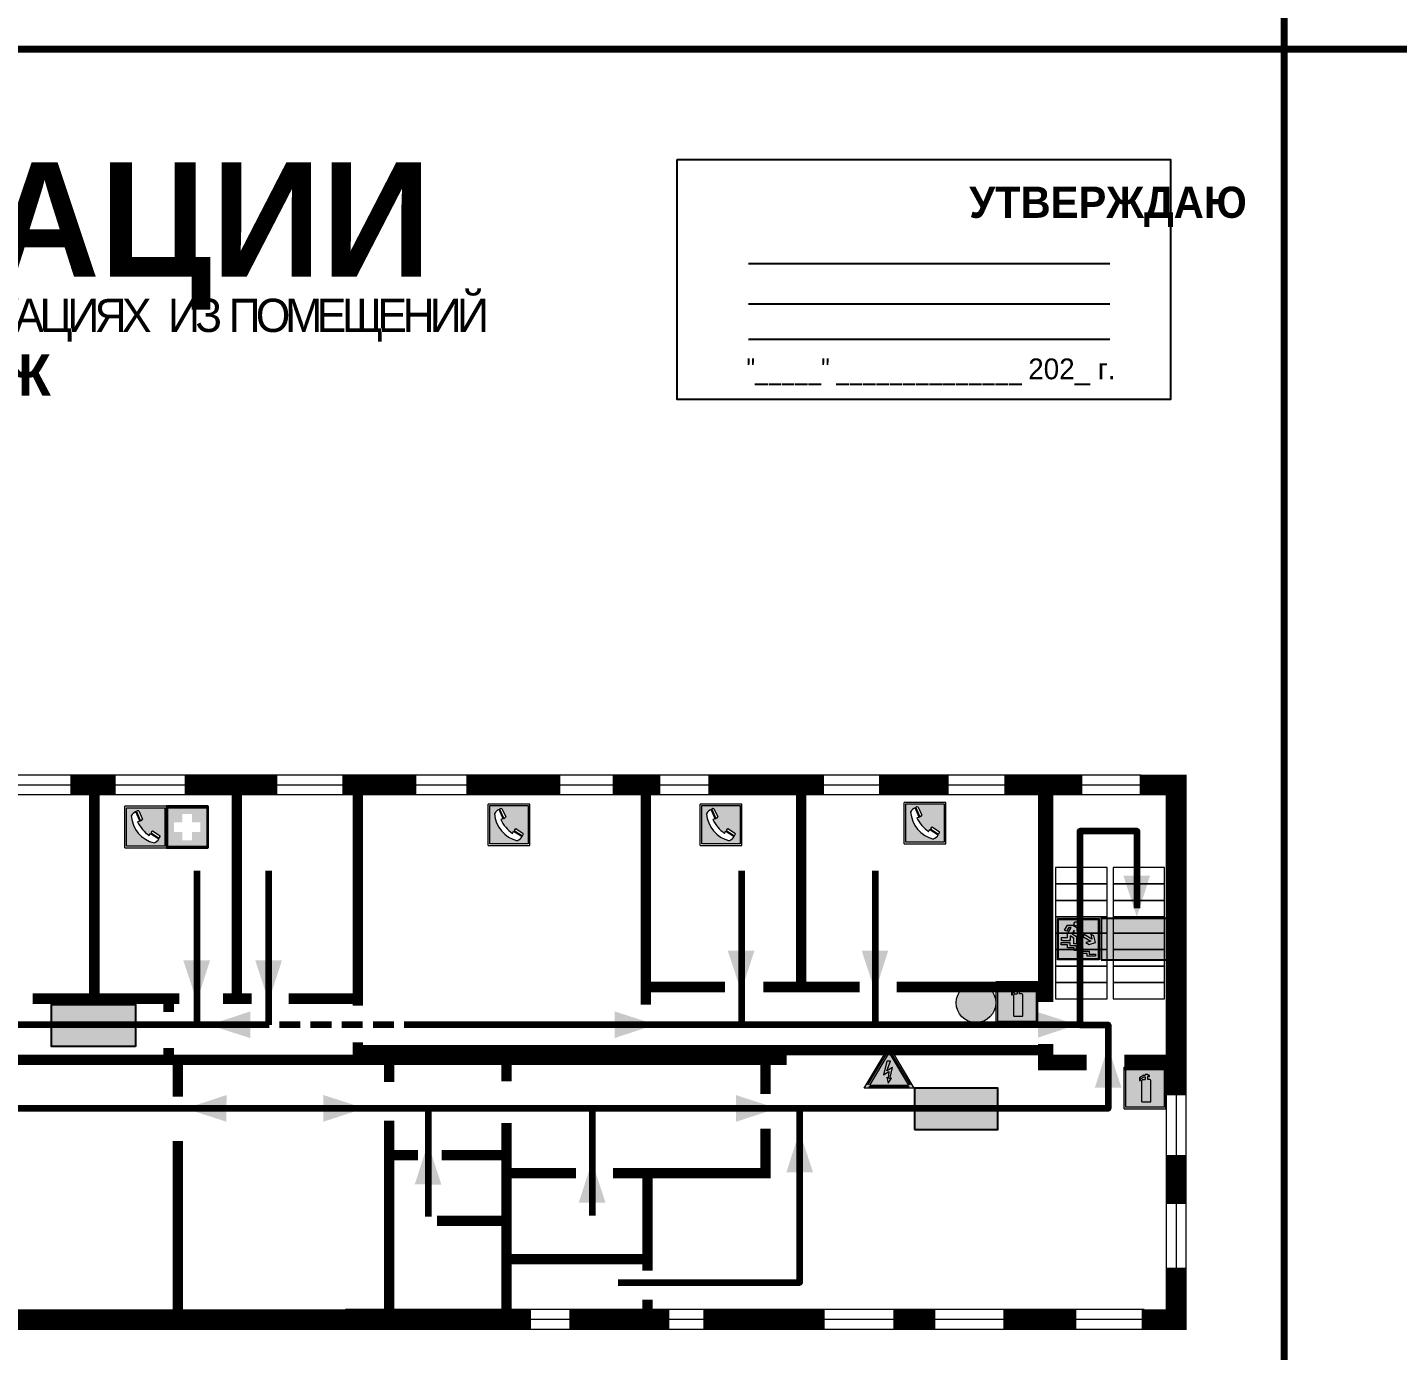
# Model space of a CAD drawing. Header units: millimetres. Extents: x 13114 to 67229, y 22859 to 38520.
# Drawn here: x 33146.6 to 33410.3, y 25607.5 to 25862 of the extents above; entities that cross this region are included whole.
import ezdxf

# ---------------------------------------------------------------- set-up
doc = ezdxf.new("R2010")
doc.units = ezdxf.units.MM
doc.linetypes.add('{ Wide Dash }', pattern=[12, 4, -2, 4, -2])
doc.layers.add('План_Штампы', color=7, linetype='Continuous')
doc.styles.add('обычный', font='arial.ttf')

# ---------------------------------------------------------------- blocks, each defined once
blk = doc.blocks.new('A$C7B8C2D5B')
at = {"lineweight": 0}
h = blk.add_hatch(color=5, dxfattribs=at)
h.dxf.hatch_style = 1
h.paths.add_polyline_path([(1.4, -3.02, 1), (-2.11, -3.02, 1)])
at = {"color": 5, "lineweight": 0}
blk.add_circle((-0.36, -3.02), 1.75, dxfattribs=at)
blk = doc.blocks.new('A$C456E1F9C')
at = {"lineweight": 5}
h = blk.add_hatch(color=242, dxfattribs=at)
h.paths.add_polyline_path([(0.51, -1.47), (0.51, -13.26), (12.29, -13.26), (12.29, -1.47)])
h.paths.add_polyline_path([(5.42, -4.95, -0.254479), (4.78, -5.4), (3.52, -2.53, -0.209735), (4.23, -2.4)], flags=16)
h.paths.add_polyline_path([(8.53, -8.6), (10.87, -10.17), (10.54, -10.76), (8.03, -9.13, -0.192251)], flags=16)
h.paths.add_polyline_path([(4.61, -5.49, 0.005518), (3.87, -5.72, 0.128647), (7.49, -10.01, 0.00809), (7.83, -9.33), (10.47, -10.97, -0.16736), (8.99, -12.25, -0.327862), (1.95, -3.95, -0.166952), (3.36, -2.62)], flags=16)
at = {"color": 242, "lineweight": 5}
for p, q in [((0, -13.77), (0, -0.97)), ((12.8, -0.97), (0, -0.97)), ((4.61, -5.49), (3.36, -2.62)), ((3.52, -2.53), (4.78, -5.4)), ((4.23, -2.4), (5.42, -4.95)), ((12.8, -13.77), (12.8, -0.97)), ((7.83, -9.33), (10.47, -10.97)), ((8.03, -9.13), (10.54, -10.76)), ((10.81, -10.12), (8.53, -8.6)), ((10.54, -10.76), (10.8, -10.3)), ((10.8, -10.3), (10.81, -10.12)), ((0, -13.77), (12.8, -13.77))]:
    blk.add_line(p, q, dxfattribs=at)
blk.add_lwpolyline([(0.51, -1.47), (12.29, -1.47), (12.29, -13.26), (0.51, -13.26)], close=True, dxfattribs=at)
for centre, radius, start, end in [((4.59, -5.34), 2.99, 114.2845, 152.1974), ((11.12, -3.31), 9.19, 183.9915, 256.6009), ((4.02, -3.27), 0.891, 76.3284, 123.7092), ((14.98, -39.1), 35.17, 107.1487, 108.4135), ((13.86, -0.94), 11.08, 205.5536, 234.8762), ((4.68, -4.59), 0.824, 276.9621, 334.0723), ((-13.31, 0.8), 23.44, 332.5487, 334.4027), ((8.94, -9.5), 0.989, 114.4092, 157.9388), ((7.87, -9.46), 3, 291.9291, 329.9329)]:
    blk.add_arc(centre, radius, start, end, dxfattribs=at)
blk = doc.blocks.new('A$C18900ED3')
h = blk.add_hatch(color=126)
h.paths.add_polyline_path([(-0.18, -0.18), (-7.02, -0.18), (-7.02, -7.02), (-0.18, -7.02)])
h.paths.add_polyline_path([(-5.89, -4.46), (-5.89, -2.77), (-4.46, -2.77), (-4.46, -1.31), (-2.77, -1.31), (-2.77, -2.77), (-1.33, -2.77), (-1.33, -4.46), (-2.77, -4.46), (-2.77, -5.89), (-4.46, -5.89), (-4.46, -4.46)], flags=16)
at = {"color": 126}
for p, q in [((-7.2, 0), (-7.2, -7.2)), ((0, 0), (-7.2, 0)), ((0, -7.2), (0, 0)), ((-7.02, -7.02), (-7.02, -0.18)), ((-7.02, -0.18), (-0.18, -0.18)), ((-0.18, -0.18), (-0.18, -7.02)), ((-0.18, -7.02), (-7.02, -7.02)), ((-7.2, -7.2), (0, -7.2))]:
    blk.add_line(p, q, dxfattribs=at)
blk = doc.blocks.new('вниз')
at = {"lineweight": 0, "true_color": 0xffffff}
h = blk.add_hatch(color=7, dxfattribs=at)
h.dxf.hatch_style = 1
h.paths.add_polyline_path([(40994.51, -4472.22), (40986.51, -4472.22), (40986.51, -4480.22), (40994.51, -4480.22)])
h.paths.add_polyline_path([(40994.31, -4472.42), (40994.31, -4480.01), (40986.71, -4480.01), (40986.71, -4472.42)], flags=16)
h.paths.add_polyline_path([(40988.43, -4473.53), (40989.43, -4473.53), (40990.19, -4473.96), (40990.19, -4474.6), (40991, -4474.6), (40991, -4475.06), (40989.73, -4475.06), (40989.73, -4474.46), (40989.3, -4475.18), (40990.17, -4475.7), (40990.17, -4477.11), (40989.63, -4477.11), (40989.63, -4476.01), (40988.94, -4475.59), (40988.94, -4476.46), (40988.94, -4476.46), (40987.47, -4476.46), (40987.26, -4476.46), (40987.26, -4475.92), (40988.4, -4475.92), (40988.4, -4475.2), (40989.1, -4473.99), (40988.66, -4473.99), (40988.24, -4474.7), (40987.86, -4474.47), (40988.41, -4473.56)], flags=0)
h.paths.add_polyline_path([(40990.55, -4473.29, -1), (40989.69, -4473.29, -1)], flags=0)
h.paths.add_polyline_path([(40988.85, -4476.89), (40988.85, -4477.43), (40990.1, -4477.43), (40990.1, -4477.99), (40991.34, -4477.99), (40991.34, -4478.54), (40992.59, -4478.54), (40992.59, -4479.09), (40993.83, -4479.09), (40993.83, -4479.52), (40992.17, -4479.52), (40992.17, -4478.97), (40990.91, -4478.97), (40990.91, -4478.41), (40989.68, -4478.41), (40989.68, -4477.86), (40988.43, -4477.86), (40988.43, -4477.31), (40987.6, -4477.31), (40987.18, -4477.31), (40987.18, -4476.89)], flags=0)
h.paths.add_polyline_path([(40991.61, -4475.33), (40993.12, -4476.2), (40992.9, -4475.27), (40993.48, -4475.6), (40993.83, -4476.88), (40992.56, -4477.22), (40991.97, -4476.88), (40992.9, -4476.61), (40991.38, -4475.74), (40991.58, -4475.39)], flags=0)
h.paths.add_polyline_path([(40990.19, -4473.96), (40989.43, -4473.53), (40988.43, -4473.53), (40988.41, -4473.56), (40987.86, -4474.47), (40988.24, -4474.7), (40988.66, -4473.99), (40989.1, -4473.99), (40988.4, -4475.2), (40988.4, -4475.92), (40987.26, -4475.92), (40987.26, -4476.46), (40987.47, -4476.46), (40988.94, -4476.46), (40988.94, -4476.27), (40988.94, -4475.59), (40989.63, -4476.01), (40989.63, -4477.11), (40990.17, -4477.11), (40990.17, -4475.7), (40989.3, -4475.18), (40989.73, -4474.46), (40989.73, -4475.06), (40991, -4475.06), (40991, -4474.6), (40990.19, -4474.6)], flags=0)
h.paths.add_polyline_path([(40990.55, -4473.29, 1), (40989.69, -4473.29, 1)], flags=0)
h.paths.add_polyline_path([(40991.61, -4475.33), (40991.58, -4475.39), (40991.38, -4475.74), (40992.9, -4476.61), (40991.97, -4476.88), (40992.56, -4477.22), (40993.83, -4476.88), (40993.48, -4475.6), (40992.9, -4475.27), (40993.12, -4476.2)], flags=0)
h.paths.add_polyline_path([(40990.1, -4477.43), (40988.85, -4477.43), (40988.85, -4476.89), (40987.18, -4476.89), (40987.18, -4477.31), (40987.6, -4477.31), (40988.43, -4477.31), (40988.43, -4477.86), (40989.68, -4477.86), (40989.68, -4478.41), (40990.91, -4478.41), (40990.91, -4478.97), (40992.17, -4478.97), (40992.17, -4479.52), (40993.83, -4479.52), (40993.83, -4479.09), (40992.59, -4479.09), (40992.59, -4478.54), (40991.34, -4478.54), (40991.34, -4477.99), (40990.1, -4477.99)], flags=0)
at = {"lineweight": 0}
h = blk.add_hatch(color=126, dxfattribs=at)
h.dxf.hatch_style = 1
h.paths.add_polyline_path([(40994.31, -4472.42), (40986.71, -4472.42), (40986.71, -4480.01), (40994.31, -4480.01)])
h.paths.add_polyline_path([(40988.43, -4473.53), (40989.43, -4473.53), (40990.19, -4473.96), (40990.19, -4474.6), (40991, -4474.6), (40991, -4475.06), (40989.73, -4475.06), (40989.73, -4474.46), (40989.3, -4475.18), (40990.17, -4475.7), (40990.17, -4477.11), (40989.63, -4477.11), (40989.63, -4476.01), (40988.94, -4475.59), (40988.94, -4476.46), (40988.94, -4476.46), (40987.47, -4476.46), (40987.26, -4476.46), (40987.26, -4475.92), (40988.4, -4475.92), (40988.4, -4475.2), (40989.1, -4473.99), (40988.66, -4473.99), (40988.24, -4474.7), (40987.86, -4474.47), (40988.41, -4473.56)], flags=16)
h.paths.add_polyline_path([(40990.55, -4473.29, -1), (40989.69, -4473.29, -1)], flags=16)
h.paths.add_polyline_path([(40988.85, -4476.89), (40988.85, -4477.43), (40990.1, -4477.43), (40990.1, -4477.99), (40991.34, -4477.99), (40991.34, -4478.54), (40992.59, -4478.54), (40992.59, -4479.09), (40993.83, -4479.09), (40993.83, -4479.52), (40992.17, -4479.52), (40992.17, -4478.97), (40990.91, -4478.97), (40990.91, -4478.41), (40989.68, -4478.41), (40989.68, -4477.86), (40988.43, -4477.86), (40988.43, -4477.31), (40987.6, -4477.31), (40987.18, -4477.31), (40987.18, -4476.89)], flags=16)
h.paths.add_polyline_path([(40991.61, -4475.33), (40993.12, -4476.2), (40992.9, -4475.27), (40993.48, -4475.6), (40993.83, -4476.88), (40992.56, -4477.22), (40991.97, -4476.88), (40992.9, -4476.61), (40991.38, -4475.74), (40991.58, -4475.39)], flags=16)
at = {"lineweight": 0, "true_color": 0xffffff}
h = blk.add_hatch(color=7, dxfattribs=at)
h.dxf.hatch_style = 1
h.paths.add_polyline_path([(40989.73, -4474.46), (40989.73, -4475.06), (40991, -4475.06), (40991, -4474.6), (40990.19, -4474.6), (40990.19, -4473.96), (40989.43, -4473.53), (40988.43, -4473.53), (40988.41, -4473.56), (40987.86, -4474.47), (40988.24, -4474.7), (40988.66, -4473.99), (40989.1, -4473.99), (40988.4, -4475.2), (40988.4, -4475.92), (40987.26, -4475.92), (40987.26, -4476.46), (40987.47, -4476.46), (40988.94, -4476.46), (40988.94, -4475.59), (40989.63, -4476.01), (40989.63, -4477.11), (40990.17, -4477.11), (40990.17, -4475.7), (40989.3, -4475.18)])
h.paths.add_polyline_path([(40989.69, -4473.29, 1), (40990.55, -4473.29, 1)])
h.paths.add_polyline_path([(40991.61, -4475.33), (40991.58, -4475.39), (40991.38, -4475.74), (40992.9, -4476.61), (40991.97, -4476.88), (40992.56, -4477.22), (40993.83, -4476.88), (40993.48, -4475.6), (40992.9, -4475.27), (40993.12, -4476.2)])
h.paths.add_polyline_path([(40990.1, -4477.43), (40988.85, -4477.43), (40988.85, -4476.89), (40987.18, -4476.89), (40987.18, -4477.31), (40987.6, -4477.31), (40988.43, -4477.31), (40988.43, -4477.86), (40989.68, -4477.86), (40989.68, -4478.41), (40990.91, -4478.41), (40990.91, -4478.97), (40992.17, -4478.97), (40992.17, -4479.52), (40993.83, -4479.52), (40993.83, -4479.09), (40992.59, -4479.09), (40992.59, -4478.54), (40991.34, -4478.54), (40991.34, -4477.99), (40990.1, -4477.99)])
at = {"color": 126, "lineweight": 0}
for points in [[(40986.51, -4472.22), (40994.51, -4472.22), (40994.51, -4480.22), (40986.51, -4480.22)], [(40986.71, -4472.42), (40994.31, -4472.42), (40994.31, -4480.01), (40986.71, -4480.01)]]:
    blk.add_lwpolyline(points, close=True, dxfattribs=at)
for points in [[(40987.47, -4476.46), (40987.26, -4476.46), (40987.26, -4475.92), (40988.4, -4475.92), (40988.4, -4475.2), (40989.1, -4473.99), (40988.66, -4473.99), (40988.24, -4474.7), (40987.86, -4474.47), (40988.41, -4473.56), (40988.43, -4473.53), (40989.43, -4473.53), (40990.19, -4473.96), (40990.19, -4474.6), (40991, -4474.6), (40991, -4475.06), (40989.73, -4475.06), (40989.73, -4474.46), (40989.3, -4475.18), (40990.17, -4475.7), (40990.17, -4477.11), (40989.63, -4477.11), (40989.63, -4476.01), (40988.94, -4475.59), (40988.94, -4476.46)], [(40987.6, -4477.31), (40987.18, -4477.31), (40987.18, -4476.89), (40988.85, -4476.89), (40988.85, -4477.43), (40990.1, -4477.43), (40990.1, -4477.99), (40991.34, -4477.99), (40991.34, -4478.54), (40992.59, -4478.54), (40992.59, -4479.09), (40993.83, -4479.09), (40993.83, -4479.52), (40992.17, -4479.52), (40992.17, -4478.97), (40990.91, -4478.97), (40990.91, -4478.41), (40989.68, -4478.41), (40989.68, -4477.86), (40988.43, -4477.86), (40988.43, -4477.31), (40987.6, -4477.31)], [(40987.47, -4476.46), (40988.94, -4476.46), (40988.94, -4476.27)], [(40991.58, -4475.39), (40991.38, -4475.74), (40992.9, -4476.61), (40991.97, -4476.88), (40992.56, -4477.22), (40993.83, -4476.88), (40993.48, -4475.6), (40992.9, -4475.27), (40993.12, -4476.2), (40991.61, -4475.33), (40991.58, -4475.39)]]:
    blk.add_lwpolyline(points, dxfattribs=at)
blk.add_circle((40990.12, -4473.29), 0.432, dxfattribs=at)
blk = doc.blocks.new('A$C7B4425F7')
at = {"true_color": 0xffffff}
blk.add_hatch(color=7, dxfattribs=at).paths.add_polyline_path([(0, 0), (-16, 0), (-16, -8), (0, -8)])
h = blk.add_hatch(color=126)
h.paths.add_polyline_path([(-0.2, -0.2), (-15.8, -0.2), (-15.8, -7.8), (-0.2, -7.8)])
h.paths.add_polyline_path([(-11.76, -2.03), (-11.76, -3.66), (-11.17, -3.66, -0.568275), (-11.17, -6.18), (-12.58, -6.18), (-12.58, -2.03)], flags=16)
h.paths.add_polyline_path([(-13.33, -4.12, -0.495768), (-13.59, -6.18), (-15.03, -6.18), (-15.03, -2.03), (-13.59, -2.03, -0.487973)], flags=16)
h.paths.add_polyline_path([(-10.25, -2.03), (-9.48, -2.03), (-9.48, -6.18), (-10.25, -6.18)], flags=16)
h.paths.add_polyline_path([(-13.84, -3.69), (-14.24, -3.69), (-14.24, -3.03), (-13.9, -3.03, -0.692621)], flags=0)
h.paths.add_polyline_path([(-9.15, -2.03), (-8.4, -2.03), (-8.04, -3.07), (-7.68, -2.03), (-6.93, -2.03), (-7.64, -4.1), (-6.93, -6.18), (-7.68, -6.18), (-8.04, -5.14), (-8.4, -6.18), (-9.15, -6.18), (-8.44, -4.1)], flags=16)
h.paths.add_polyline_path([(-11.76, -4.46), (-11.42, -4.46, -0.692621), (-11.36, -5.12), (-11.76, -5.12)], flags=0)
h.paths.add_polyline_path([(-13.9, -5.2), (-14.24, -5.2), (-14.24, -4.55), (-13.84, -4.55, -0.708038)], flags=0)
edge = h.paths.add_edge_path(flags=16)
edge.add_ellipse((-5.51, -4.08), major_axis=(0, 2.05), ratio=0.586184, start_angle=0, end_angle=360)
edge = h.paths.add_edge_path(flags=0)
edge.add_ellipse((-5.51, -4.08), major_axis=(0, 1.14), ratio=0.454828, start_angle=0, end_angle=360)
h.paths.add_polyline_path([(-4.13, -4.96, 0.377264), (-3.48, -4.52, 0.0555), (-3.16, -2.03), (-1.66, -2.03), (-1.66, -4.96), (-0.96, -4.96), (-0.96, -7.01), (-1.75, -7.01), (-1.75, -6.18), (-3.3, -6.18), (-3.3, -7.02), (-4.13, -7.02)], flags=16)
h.paths.add_polyline_path([(-2.73, -2.91), (-2.28, -2.91), (-2.28, -4.96), (-3.05, -4.96, 0.079136)], flags=0)
at = {"color": 126}
blk.add_lwpolyline([(-16, -8), (0, -8), (0, 0), (-16, 0)], close=True, dxfattribs=at)
blk = doc.blocks.new('A$C32E8229D')
at = {"true_color": 0xffffff}
blk.add_hatch(color=7, dxfattribs=at).paths.add_polyline_path([(0, 0), (0, -8), (16, -8), (16, 0)])
h = blk.add_hatch(color=126)
h.paths.add_polyline_path([(0.2, -0.2), (15.8, -0.2), (15.8, -7.8), (0.2, -7.8)])
h.paths.add_polyline_path([(13.49, -2.05), (12.08, -2.05), (11.37, -2.63, 0.162397), (11.29, -2.84), (11.29, -3.63), (10.35, -3.63), (10.35, -4.05), (11.68, -4.05), (11.68, -3.48), (12.26, -4.28), (11.29, -5.1), (11.29, -6.78), (11.85, -6.78), (11.85, -5.44), (12.8, -4.64), (12.8, -5.94), (14.46, -5.94), (14.46, -5.39), (13.45, -5.39), (13.45, -3.97), (12.46, -2.59), (13.15, -2.59), (13.69, -3.34), (14.18, -3)], flags=16)
h.paths.add_polyline_path([(10.74, -1.82, 1), (11.8, -1.82, 1)], flags=16)
h.paths.add_polyline_path([(9.39, -3.59), (5.99, -3.59), (6.56, -3.03), (5.91, -3.03), (5.1, -3.83), (5.91, -4.64), (6.56, -4.64), (5.99, -4.09), (9.39, -4.09)], flags=16)
h.paths.add_polyline_path([(4.29, -1.08), (1.72, -1.08), (1.72, -6.6), (4.29, -6.6)], flags=16)
at = {"color": 126}
blk.add_lwpolyline([(16, -8), (0, -8), (0, 0), (16, 0)], close=True, dxfattribs=at)
blk = doc.blocks.new('A$C3E6D3DDE')
at = {"lineweight": 5}
h = blk.add_hatch(color=40, dxfattribs=at)
h.paths.add_polyline_path([(24.1, 1.45), (16.46, -11.35), (31.74, -11.35)])
h.paths.add_polyline_path([(24.09, -0.46), (30.03, -10.41), (18.14, -10.41)], flags=16)
h.paths.add_polyline_path([(24.54, -3.08), (23.41, -6.02), (25.13, -5.01), (24.33, -8.5), (24.82, -8.27), (23.79, -9.86), (23.4, -8.04), (23.8, -8.43), (24.04, -6.29), (22.39, -7.25), (23.44, -3.08)], flags=0)
h = blk.add_hatch(color=256, dxfattribs=at)
h.paths.add_polyline_path([(24.37, 0.03, 0.567511), (23.82, 0.03), (17.59, -10.4, 0.582454), (17.86, -10.88), (30.32, -10.88, 0.582149), (30.6, -10.4)])
h.paths.add_polyline_path([(24.09, -0.46), (18.14, -10.41), (30.03, -10.41)], flags=16)
h.paths.add_polyline_path([(24.54, -3.08), (23.41, -6.02), (25.13, -5.01), (24.33, -8.5), (24.82, -8.27), (23.79, -9.86), (23.4, -8.04), (23.8, -8.43), (24.04, -6.29), (22.39, -7.25), (23.44, -3.08)], flags=0)
h = blk.add_hatch(color=40, dxfattribs=at)
h.paths.add_polyline_path([(24.09, -0.46), (18.14, -10.41), (30.03, -10.41)])
h.paths.add_polyline_path([(24.82, -8.27), (23.79, -9.86), (23.4, -8.04), (23.8, -8.43), (24.04, -6.29), (22.39, -7.25), (23.44, -3.08), (24.54, -3.08), (23.41, -6.02), (25.13, -5.01), (24.33, -8.5)], flags=16)
at = {"color": 40, "lineweight": 5}
for p, q in [((16.46, -11.35), (24.1, 1.45)), ((24.1, 1.45), (31.74, -11.35))]:
    blk.add_line(p, q, dxfattribs=at)
at = {"lineweight": 5}
for p, q in [((17.59, -10.4), (23.82, 0.03)), ((24.37, 0.03), (30.6, -10.4)), ((18.14, -10.41), (24.09, -0.46)), ((23.44, -3.08), (22.39, -7.25)), ((23.41, -6.02), (24.54, -3.08)), ((24.54, -3.08), (23.44, -3.08)), ((24.09, -0.46), (30.03, -10.41)), ((22.39, -7.25), (24.04, -6.29)), ((23.8, -8.43), (23.4, -8.04)), ((23.4, -8.04), (23.79, -9.86)), ((25.13, -5.01), (23.41, -6.02)), ((23.79, -9.86), (24.82, -8.27)), ((24.04, -6.29), (23.8, -8.43)), ((24.33, -8.5), (25.13, -5.01)), ((24.82, -8.27), (24.33, -8.5)), ((17.86, -10.88), (30.32, -10.88)), ((18.14, -10.41), (30.03, -10.41))]:
    blk.add_line(p, q, dxfattribs=at)
at = {"color": 50, "lineweight": 5}
blk.add_line((31.74, -11.35), (16.46, -11.35), dxfattribs=at)
blk = doc.blocks.new('A$C3AD82952')
at = {"true_color": 0xf5f5ff}
h = blk.add_hatch(color=7, dxfattribs=at)
h.dxf.hatch_style = 1
h.paths.add_polyline_path([(8.21, 8.73, 0.414214), (7.89, 9.05), (7.22, 9.05), (7.22, 9.92), (7.59, 9.92, 1), (7.57, 10.36), (7.22, 10.36), (7.22, 10.6), (6.43, 10.6), (6.43, 10.36), (6.01, 10.36), (4.74, 9.59), (4.74, 8.69), (4.98, 8.73), (4.98, 9.26), (6.12, 9.91), (6.43, 9.91), (6.43, 9.05), (5.76, 9.05, 0.414214), (5.44, 8.73), (5.44, 2.2), (8.21, 2.2)], flags=0)
h.paths.add_polyline_path([(12.8, 12.8), (0, 12.8), (0, 0), (12.8, 0)])
h.paths.add_polyline_path([(0.51, 12.29), (12.29, 12.29), (12.29, 0.51), (0.51, 0.51)], flags=16)
h.paths.add_polyline_path([(4.74, 9.59), (6.01, 10.36), (6.43, 10.36), (6.43, 10.6), (7.22, 10.6), (7.22, 10.36), (7.59, 10.36, -0.94586), (7.59, 9.92), (7.22, 9.92), (7.22, 9.05), (7.89, 9.05, -0.414214), (8.21, 8.73), (8.21, 2.2), (5.44, 2.2), (5.44, 8.73, -0.414214), (5.76, 9.05), (6.43, 9.05), (6.43, 9.91), (6.12, 9.91), (4.98, 9.26), (4.98, 8.73), (4.74, 8.69)], flags=0)
h = blk.add_hatch(color=242)
h.dxf.hatch_style = 1
h.paths.add_polyline_path([(12.29, 12.29), (0.51, 12.29), (0.51, 0.51), (12.29, 0.51)])
h.paths.add_polyline_path([(4.74, 8.69), (4.74, 9.59), (6.01, 10.36), (6.43, 10.36), (6.43, 10.6), (7.22, 10.6), (7.22, 10.36), (7.59, 10.36, -0.94586), (7.59, 9.92), (7.22, 9.92), (7.22, 9.05), (7.89, 9.05, -0.414214), (8.21, 8.73), (8.21, 2.2), (5.44, 2.2), (5.44, 8.73, -0.414214), (5.76, 9.05), (6.43, 9.05), (6.43, 9.91), (6.12, 9.91), (4.98, 9.26), (4.98, 8.73)], flags=16)
h = blk.add_hatch(color=7, dxfattribs=at)
h.dxf.hatch_style = 1
h.paths.add_polyline_path([(8.21, 8.73, 0.414214), (7.89, 9.05), (7.22, 9.05), (7.22, 9.92), (7.59, 9.92, 1), (7.57, 10.36), (7.22, 10.36), (7.22, 10.6), (6.43, 10.6), (6.43, 10.36), (6.01, 10.36), (4.74, 9.59), (4.74, 8.69), (4.98, 8.73), (4.98, 9.26), (6.12, 9.91), (6.43, 9.91), (6.43, 9.05), (5.76, 9.05, 0.414214), (5.44, 8.73), (5.44, 2.2), (8.21, 2.2)])
at = {"color": 242, "lineweight": 5}
for p, q in [((0, 0), (0, 12.8)), ((0, 12.8), (12.8, 12.8)), ((12.8, 0), (12.8, 12.8)), ((6.01, 10.36), (4.74, 9.59)), ((4.74, 9.59), (4.74, 8.69)), ((4.74, 8.69), (4.98, 8.73)), ((4.98, 9.26), (6.12, 9.91)), ((4.98, 8.73), (4.98, 9.26)), ((5.44, 2.2), (5.44, 8.73)), ((5.76, 9.05), (6.43, 9.05)), ((6.01, 10.36), (6.43, 10.36)), ((6.12, 9.91), (6.43, 9.91)), ((7.22, 10.6), (6.43, 10.6)), ((6.43, 10.6), (6.43, 10.36)), ((6.43, 9.91), (6.43, 9.05)), ((7.22, 10.36), (7.22, 10.6)), ((7.59, 10.36), (7.22, 10.36)), ((7.22, 9.05), (7.22, 9.92)), ((7.59, 9.92), (7.22, 9.92)), ((7.89, 9.05), (7.22, 9.05)), ((8.21, 2.2), (8.21, 8.73)), ((0, 0), (12.8, 0)), ((5.44, 2.2), (8.21, 2.2))]:
    blk.add_line(p, q, dxfattribs=at)
blk.add_lwpolyline([(0.51, 12.29), (12.29, 12.29), (12.29, 0.51), (0.51, 0.51)], close=True, dxfattribs=at)
for centre, radius, start, end in [((5.76, 8.73), 0.32, 90, 180), ((7.58, 10.14), 0.223, 273.1875, 86.8125), ((7.89, 8.73), 0.32, 0, 90)]:
    blk.add_arc(centre, radius, start, end, dxfattribs=at)

msp = doc.modelspace()

# ---------------------------------------------------------------- linework, layer by layer
at = {"color": 6, "lineweight": 100}
for points in [[(32788.44, 25857.86), (33388.44, 25857.86), (33388.44, 26252.86), (32788.44, 26252.86)], [(33388.44, 25857.86), (33988.44, 25857.86), (33988.44, 26252.86), (33388.44, 26252.86)], [(32788.44, 25462.86), (33388.44, 25462.86), (33388.44, 25857.86), (32788.44, 25857.86)], [(33388.44, 25462.86), (33988.44, 25462.86), (33988.44, 25857.86), (33388.44, 25857.86)]]:
    msp.add_lwpolyline(points, close=True, dxfattribs=at)
msp.add_lwpolyline([(33271.62, 25836.65), (33366.62, 25836.65), (33366.62, 25790.44), (33271.62, 25790.44)], close=True)
for points in [[(33285.37, 25816.6), (33354.9, 25816.6)], [(33285.37, 25808.84), (33354.9, 25808.84)], [(33285.37, 25802.05), (33354.9, 25802.05)]]:
    msp.add_lwpolyline(points)
at = {"lineweight": 100}
for points, const_width in [([(33243.51, 25613.46), (32815.35, 25613.46), (32815.35, 25733.1), (32865.27, 25733.1), (32865.27, 25727.44)], 4), ([(33163.56, 25716.29), (33154.89, 25716.29)], 4), ([(33194.71, 25716.29), (33176.85, 25716.29)], 4), ([(33221.48, 25716.29), (33207.21, 25716.29)], 4), ([(33249.14, 25716.29), (33231.09, 25716.29)], 4), ([(33268.38, 25716.29), (33259.22, 25716.29)], 4), ([(33299.92, 25716.29), (33277.67, 25716.29)], 4), ([(33323.87, 25716.29), (33310.52, 25716.29)], 4), ([(33349.65, 25716.29), (33334.6, 25716.29)], 4), ([(33342.56, 25674.56), (33342.56, 25716.29)], 3), ([(33360.67, 25716.29), (33367.69, 25716.29), (33367.69, 25656.58)], 4), ([(33350.44, 25662.92), (33342.56, 25662.92), (33342.56, 25666.5)], 3), ([(33367.69, 25662.92), (33357.71, 25662.92)], 3), ([(33367.69, 25645.15), (33367.69, 25635.72)], 4), ([(33367.69, 25645.12), (33367.69, 25635.98)], 4), ([(33367.69, 25622.86), (33367.69, 25613.46), (33361.27, 25613.46)], 4), ([(33367.69, 25623.43), (33367.69, 25619.05)], 4), ([(33270.13, 25613.46), (33250.88, 25613.46)], 4), ([(33300.02, 25613.46), (33276.68, 25613.46)], 4), ([(33321.31, 25613.46), (33313.26, 25613.46)], 4), ([(33348.47, 25613.46), (33334.42, 25613.46)], 4), ([(33361.27, 25613.46), (33361.03, 25613.46)], 4)]:
    msp.add_lwpolyline(points, dxfattribs=dict(at, const_width=const_width))
at = {"lineweight": 0}
for points in [[(33360.67, 25716.29), (32878.06, 25716.29)], [(33360.85, 25718.21), (32878.24, 25718.21)], [(33360.83, 25714.39), (32878.21, 25714.39)], [(33365.78, 25656.8), (33365.78, 25621.01)], [(33367.69, 25656.58), (33367.69, 25620.78)], [(33369.54, 25656.71), (33369.54, 25620.91)], [(33361.27, 25613.46), (33207.54, 25613.46)], [(33361.55, 25615.41), (33207.83, 25615.41)], [(33361.53, 25611.53), (33207.8, 25611.53)]]:
    msp.add_lwpolyline(points, dxfattribs=at)
at = {"lineweight": 0, "const_width": 2}
for points in [[(33159.48, 25675.2), (33159.48, 25716.73)], [(33186.89, 25683.53), (33186.89, 25716.34)], [(33210.21, 25673.83), (33210.21, 25715.33)], [(33280.87, 25677.45), (33265.63, 25677.45), (33265.63, 25674.02), (33265.63, 25716.52)], [(33295.49, 25677.45), (33295.49, 25715.51)], [(33186.89, 25675.2), (33186.89, 25683.53)], [(33175.86, 25675.2), (33147.63, 25675.2)], [(33173.78, 25675.2), (33173.78, 25672.61)], [(33189.78, 25675.2), (33184.22, 25675.2)], [(33210.21, 25675.2), (33196.9, 25675.2)], [(33306.76, 25677.45), (33288.25, 25677.45)], [(33327.78, 25677.45), (33313.86, 25677.45)], [(33342.26, 25677.45), (33327.78, 25677.45)], [(33173.78, 25663.44), (33173.78, 25665.68)], [(33210.21, 25663.44), (33210.21, 25666.79)], [(33274.74, 25665.29), (33210.21, 25665.29)], [(33342.54, 25665.29), (33274.74, 25665.29)], [(33274.74, 25663.44), (33080.99, 25663.44)], [(33175.53, 25663.44), (33175.53, 25656.38)], [(33216.2, 25663.44), (33216.2, 25659.19)], [(33238.78, 25663.44), (33238.78, 25659.31)], [(33292.74, 25663.44), (33270.46, 25663.44)], [(33288.63, 25663.44), (33288.63, 25656.86)], [(33221.79, 25645.09), (33216.2, 25645.09), (33216.2, 25651.72), (33216.2, 25614.57)], [(33252.18, 25641.66), (33238.78, 25641.66), (33238.78, 25651.3)], [(33288.63, 25650.22), (33288.63, 25641.66), (33259.3, 25641.66)], [(33175.53, 25647.83), (33175.53, 25615.03)], [(33238.78, 25645.09), (33226.3, 25645.09)], [(33238.78, 25641.66), (33238.78, 25612.98)], [(33265.92, 25641.66), (33265.92, 25622.91)], [(33238.78, 25632.47), (33225.44, 25632.47)], [(33265.92, 25625.11), (33238.78, 25625.11)], [(33265.92, 25617.3), (33265.92, 25613.28)]]:
    msp.add_lwpolyline(points, dxfattribs=at)
at = {"color": 126, "lineweight": 100, "true_color": 0x008754}
for points in [[(33360.2, 25692.61), (33360.2, 25707.44), (33349.17, 25707.44), (33349.17, 25670.19), (33354.58, 25670.19), (33354.58, 25654.09), (32848.86, 25654.09)], [(33179.25, 25670.19), (33179.25, 25699.78)], [(33193.08, 25670.19), (33193.08, 25699.78)], [(33284.08, 25670.19), (33284.08, 25699.78)], [(33309.84, 25670.19), (33309.84, 25699.78)], [(33193.08, 25670.19), (33038.72, 25670.19)], [(33349.17, 25670.19), (33223.11, 25670.19)], [(33223.72, 25654.09), (33223.72, 25633.31)], [(33255.27, 25654.09), (33255.27, 25633.47)], [(33260.28, 25620.58), (33295.26, 25620.58), (33295.26, 25654.09)]]:
    msp.add_lwpolyline(points, dxfattribs=at)
at = {"lineweight": 0}
for points in [[(33354.38, 25700.42), (33344.45, 25700.42), (33344.45, 25697.26), (33354.38, 25697.26)], [(33365.46, 25700.42), (33355.54, 25700.42), (33355.54, 25697.26), (33365.46, 25697.26)], [(33354.38, 25697.26), (33344.45, 25697.26), (33344.45, 25694.1), (33354.38, 25694.1)], [(33365.46, 25697.26), (33355.54, 25697.26), (33355.54, 25694.1), (33365.46, 25694.1)], [(33354.38, 25694.1), (33344.45, 25694.1), (33344.45, 25690.95), (33354.38, 25690.95)], [(33365.46, 25694.1), (33355.54, 25694.1), (33355.54, 25690.95), (33365.46, 25690.95)], [(33354.38, 25690.95), (33344.45, 25690.95), (33344.45, 25687.79), (33354.38, 25687.79)], [(33365.46, 25690.95), (33355.54, 25690.95), (33355.54, 25687.79), (33365.46, 25687.79)], [(33354.38, 25687.79), (33344.45, 25687.79), (33344.45, 25684.63), (33354.38, 25684.63)], [(33365.46, 25687.79), (33355.54, 25687.79), (33355.54, 25684.63), (33365.46, 25684.63)], [(33354.38, 25684.63), (33344.45, 25684.63), (33344.45, 25681.47), (33354.38, 25681.47)], [(33365.46, 25684.63), (33355.54, 25684.63), (33355.54, 25681.47), (33365.46, 25681.47)], [(33354.38, 25681.47), (33344.45, 25681.47), (33344.45, 25678.31), (33354.38, 25678.31)], [(33365.46, 25681.47), (33355.54, 25681.47), (33355.54, 25678.31), (33365.46, 25678.31)], [(33354.38, 25678.31), (33344.45, 25678.31), (33344.45, 25675.15), (33354.38, 25675.15)], [(33365.46, 25678.31), (33355.54, 25678.31), (33355.54, 25675.15), (33365.46, 25675.15)]]:
    msp.add_lwpolyline(points, close=True, dxfattribs=at)
at = {"color": 126, "linetype": '{ Wide Dash }', "lineweight": 100, "true_color": 0x008754}
msp.add_lwpolyline([(33223.11, 25670.19), (33193.08, 25670.19)], dxfattribs=at)
at = {"layer": 'План_Штампы', "color": 126, "true_color": 0x008754}
for points in [[(33357.52, 25698.85), (33362.65, 25698.84), (33360.11, 25690.96)], [(33281.38, 25684.46), (33286.52, 25684.44), (33283.97, 25676.57)], [(33307.15, 25684.46), (33312.28, 25684.44), (33309.74, 25676.57)], [(33176.61, 25682.56), (33181.75, 25682.55), (33179.2, 25674.67)], [(33190.45, 25682.56), (33195.58, 25682.55), (33193.04, 25674.67)], [(33189.49, 25672.74), (33189.48, 25667.61), (33181.6, 25670.15)], [(33259.6, 25667.62), (33259.62, 25672.75), (33267.5, 25670.21)], [(33341.09, 25667.72), (33341.1, 25672.6), (33348.6, 25670.18)], [(33357.16, 25658.05), (33352.02, 25658.06), (33354.57, 25665.94)], [(33184.92, 25656.66), (33184.9, 25651.53), (33177.03, 25654.07)], [(33203.57, 25651.53), (33203.58, 25656.66), (33211.46, 25654.12)], [(33282.96, 25651.51), (33282.97, 25656.65), (33290.85, 25654.1)], [(33226.27, 25639.45), (33221.14, 25639.46), (33223.68, 25647.34)], [(33297.8, 25641.77), (33292.66, 25641.79), (33295.21, 25649.67)], [(33257.85, 25635.98), (33252.72, 25635.99), (33255.26, 25643.87)]]:
    msp.add_solid(points, dxfattribs=at)

# ---------------------------------------------------------------- block references
for name, p, xscale, yscale, zscale in [('A$C456E1F9C', (33165.37, 25712.81), 0.625, 0.625, 0.625), ('A$C18900ED3', (33181.37, 25712.2), 1.111111111007631, 1.111111111007631, 1.111111111007631), ('A$C456E1F9C', (33235.27, 25713.25), 0.625, 0.625, 0.625), ('A$C456E1F9C', (33276.09, 25713.25), 0.625, 0.625, 0.625), ('A$C456E1F9C', (33315.36, 25713.57), 0.625, 0.625, 0.625), ('A$C3AD82952', (33333.04, 25670.49), 0.625, 0.625, 0.625), ('A$C3E6D3DDE', (33297.37, 25665.1), 0.625, 0.625, 0.625), ('A$C3AD82952', (33357.69, 25654), 0.625, 0.625, 0.625)]:
    msp.add_blockref(name, p, dxfattribs=dict(xscale=xscale, yscale=yscale, zscale=zscale))
at = {"color": 126, "true_color": 0x008754}
msp.add_blockref('вниз', (-7641.65, 30162.87), dxfattribs=at)
at = {"xscale": 2.177419353276491, "yscale": 2.177419353276491, "zscale": 2.177419353276491, "rotation": 180}
msp.add_blockref('A$C7B8C2D5B', (33328.37, 25667.81), dxfattribs=at)
at = {"layer": 'План_Штампы'}
msp.add_blockref('A$C7B4425F7', (33369.26, 25690.65), dxfattribs=at)
at = {"layer": 'План_Штампы', "color": 126, "true_color": 0x008754, "xscale": 1.012510887696, "yscale": 1.012510887696, "zscale": 1.012510887696, "rotation": 359.9978653237144}
msp.add_blockref('A$C32E8229D', (33151.22, 25674.09), dxfattribs=at)
at = {"layer": 'План_Штампы', "color": 126, "true_color": 0x008754, "xscale": -1}
msp.add_blockref('A$C32E8229D', (33333.34, 25658.01), dxfattribs=at)

# ---------------------------------------------------------------- texts
at = {"lineweight": 0, "style": 'обычный'}
for s, insert, char_height, width, attachment_point in [('{\\fProxima Nova Rg|b1|i0|c204|p2;ПЛАН ЭВАКУАЦИИ}', (32947.16, 25836.08), 22, 493.8901, 1), ('\\pi-18,l18,t18;{\\fProxima Nova Rg|b1|i0|c204|p2;УТВЕРЖДАЮ\\H1.1997x; }', (33354.56, 25827.53), 6, 126.6484, 5), ('{\\fArial Narrow|b0|i0|c204|p34;"_____" ______________ \\fProxima Nova Rg|b0|i0|c204|p2;202_ г. }', (33320.52, 25795.77), 4, 78.6503, 5)]:
    msp.add_mtext(s, dxfattribs=dict(at, insert=insert, char_height=char_height, width=width, attachment_point=attachment_point))
at = {"color": 0, "lineweight": 0, "insert": (33097.03, 25810.02), "char_height": 8, "width": 449.2158, "attachment_point": 5, "style": 'обычный'}
msp.add_mtext('{\\fArial Black|b1|i0|c204|p34;\\H2x;\\T0.85;  \\fArial Narrow|b0|i0|c204|p34;\\H0.8x;\\W0.9;\\P\\fProxima Nova Rg|b0|i0|c204|p2;\\H0.5x;\\W1;\\C256;ПРИ ПОЖАРЕ  ИЛИ ДРУГИХ ЧРЕЗВЫЧАЙНЫХ СИТУАЦИЯХ  ИЗ ПОМЕЩЕНИЙ \\fProxima Nova Rg|b1|i0|c204|p2;\\H1.25x;\\P ЖДО ТЦ : АБК  2 ЭТАЖ}', dxfattribs=at)

doc.saveas('drawing.dxf')
